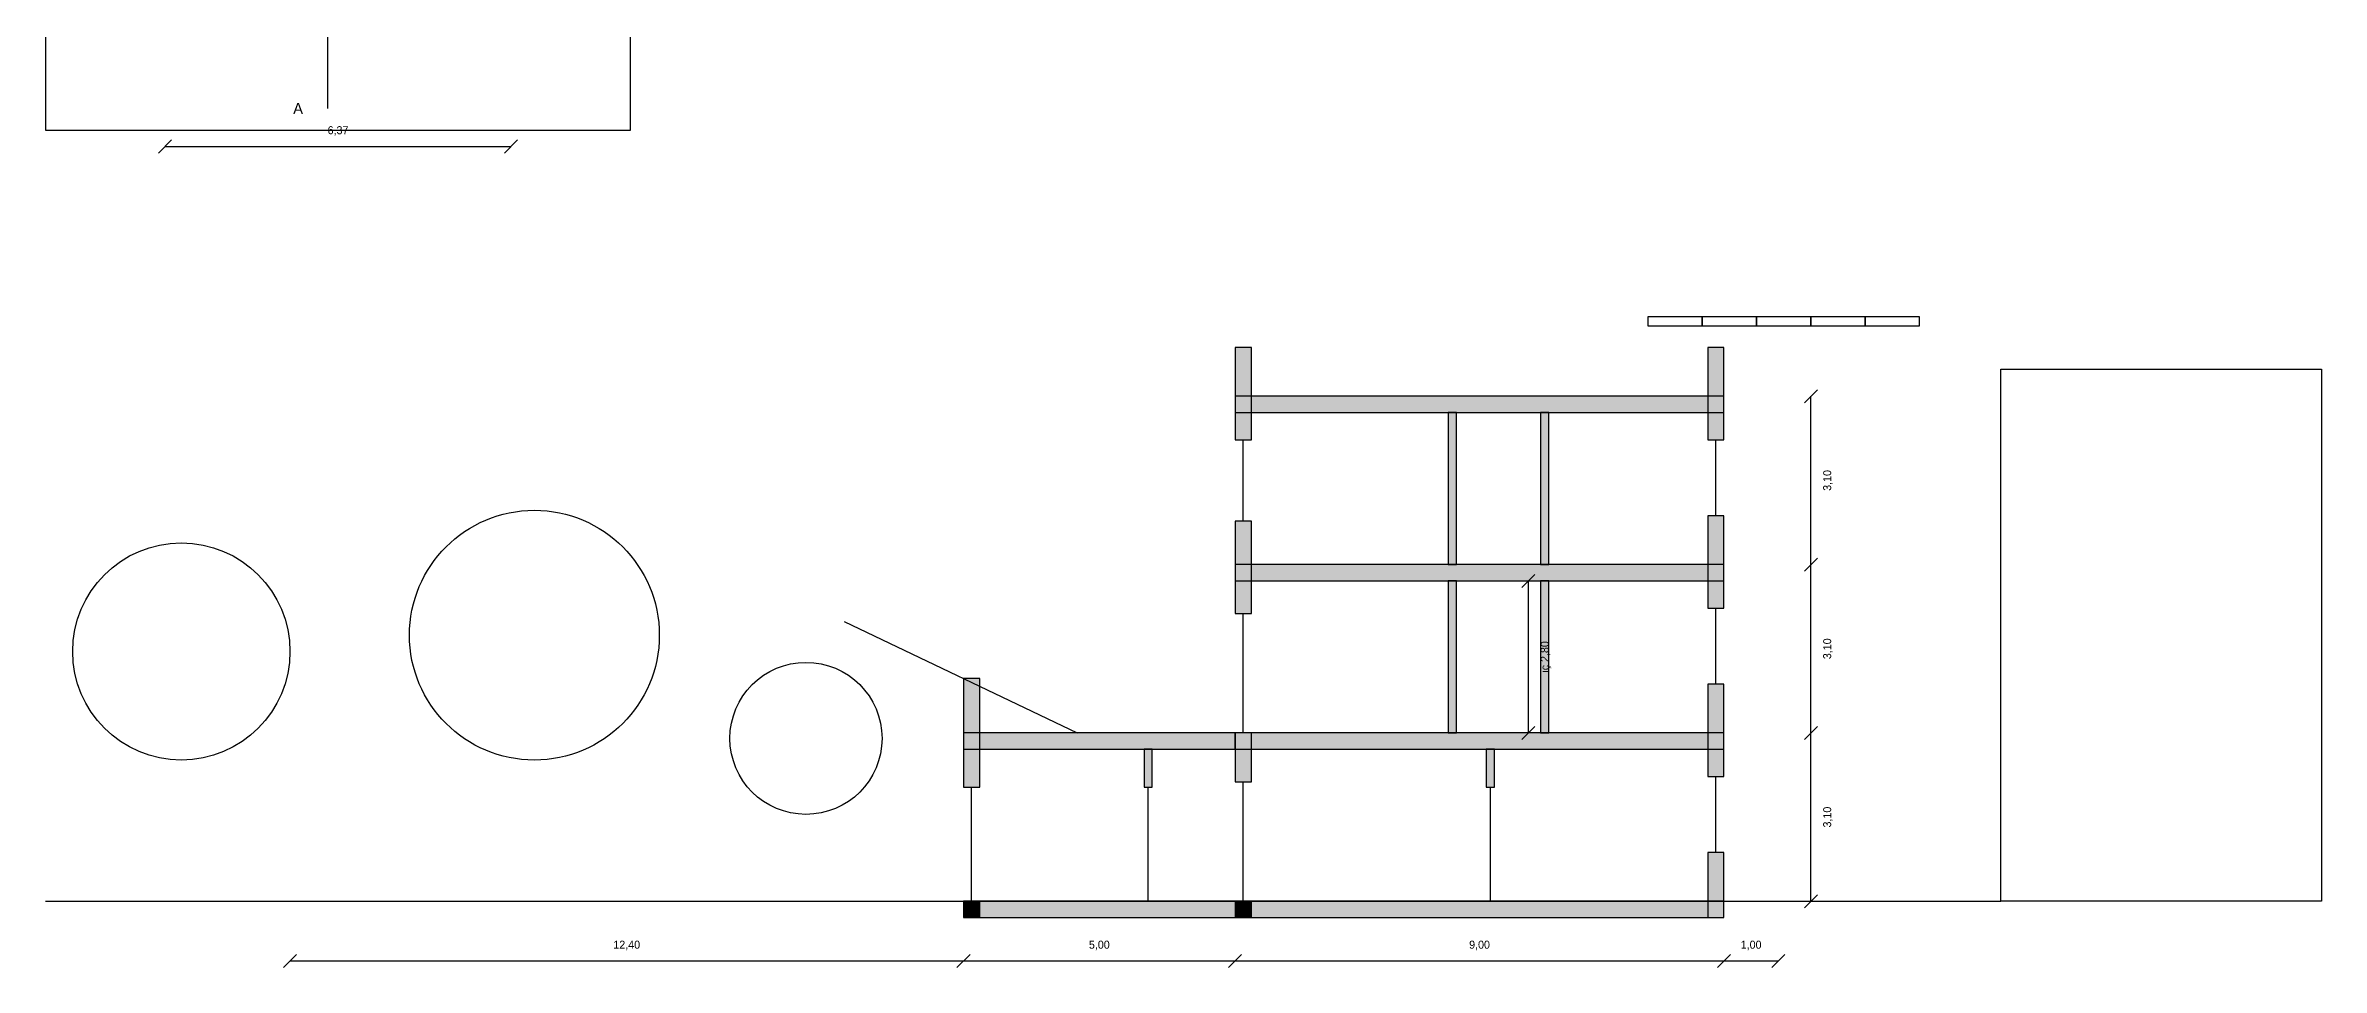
# Model space of a CAD drawing. Header units: metres. Extents: x 1.4 to 43.3, y 5 to 55.2.
# Drawn here: x 1.4 to 43.3, y 4.98 to 21.96 of the extents above; entities that cross this region are included whole.
import ezdxf
from ezdxf.enums import TextEntityAlignment as Align

# ---------------------------------------------------------------- set-up
doc = ezdxf.new("R2010")
doc.units = ezdxf.units.M
for name, color, linetype in [('ACIKLIK', 5, 'Continuous'), ('AKS', 1, 'Continuous'), ('GORUNUS', 8, 'Continuous'), ('GUNES', 30, 'Continuous'), ('KESIT', 7, 'Continuous'), ('OLCU', 3, 'Continuous'), ('PEYZAJ', 3, 'Continuous')]:
    doc.layers.add(name, color=color, linetype=linetype)

msp = doc.modelspace()

# ---------------------------------------------------------------- hatches: boundary and pattern name
at = {"layer": 'KESIT'}
for points in [[(23.6, 14.7), (23.6, 16.4), (23.3, 16.4), (23.3, 14.7), (23.6, 14.7)], [(32.3, 14.7), (32.3, 16.4), (32, 16.4), (32, 14.7), (32.3, 14.7)], [(32.3, 15.2), (32.3, 15.5), (23.3, 15.5), (23.3, 15.2), (32.3, 15.2)], [(27.375, 12.4), (27.375, 15.2), (27.225, 15.2), (27.225, 12.4), (27.375, 12.4)], [(29.075, 12.4), (29.075, 15.2), (28.925, 15.2), (28.925, 12.4), (29.075, 12.4)], [(23.6, 11.5), (23.6, 13.2), (23.3, 13.2), (23.3, 11.5), (23.6, 11.5)], [(32.3, 11.6), (32.3, 13.3), (32, 13.3), (32, 11.6), (32.3, 11.6)], [(32.3, 12.1), (32.3, 12.4), (23.3, 12.4), (23.3, 12.1), (32.3, 12.1)], [(27.375, 9.3), (27.375, 12.1), (27.225, 12.1), (27.225, 9.3), (27.375, 9.3)], [(29.075, 9.3), (29.075, 12.1), (28.925, 12.1), (28.925, 9.3), (29.075, 9.3)], [(18.6, 8.3), (18.6, 10.3), (18.3, 10.3), (18.3, 8.3), (18.6, 8.3)], [(32.3, 8.5), (32.3, 10.2), (32, 10.2), (32, 8.5), (32.3, 8.5)], [(23.3, 9), (23.3, 9.3), (18.3, 9.3), (18.3, 9), (23.3, 9)], [(32.3, 9), (32.3, 9.3), (23.3, 9.3), (23.3, 9), (32.3, 9)], [(23.6, 8.4), (23.6, 9.3), (23.3, 9.3), (23.3, 8.4), (23.6, 8.4)], [(21.775, 8.3), (21.775, 9), (21.625, 9), (21.625, 8.3), (21.775, 8.3)], [(28.075, 8.3), (28.075, 9), (27.925, 9), (27.925, 8.3), (28.075, 8.3)], [(32.3, 5.9), (32.3, 7.1), (32, 7.1), (32, 5.9), (32.3, 5.9)], [(32.3, 5.9), (32.3, 6.2), (18.3, 6.2), (18.3, 5.9), (32.3, 5.9)], [(18.6, 5.9), (18.6, 6.2), (18.3, 6.2), (18.3, 5.9), (18.6, 5.9)], [(23.6, 5.9), (23.6, 6.2), (23.3, 6.2), (23.3, 5.9), (23.6, 5.9)]]:
    msp.add_hatch(color=250, dxfattribs=at).paths.add_polyline_path(points)

# ---------------------------------------------------------------- linework, layer by layer
at = {"layer": 'ACIKLIK'}
for points in [[(23.45, 13.2), (23.45, 14.7)], [(32.15, 13.3), (32.15, 14.7)], [(23.45, 9.3), (23.45, 11.5)], [(32.15, 10.2), (32.15, 11.6)], [(23.45, 6.2), (23.45, 8.4)], [(32.15, 7.1), (32.15, 8.5)], [(18.45, 6.2), (18.45, 8.3)], [(21.7, 6.2), (21.7, 8.3)], [(28, 6.2), (28, 8.3)]]:
    msp.add_lwpolyline(points, dxfattribs=at)
at = {"layer": 'AKS'}
msp.add_lwpolyline([(6.6, 20.8), (6.6, 52.7)], dxfattribs=at)
at = {"layer": 'GORUNUS'}
msp.add_lwpolyline([(37.4, 6.2), (37.4, 16), (43.3, 16), (43.3, 6.2), (37.4, 6.2)], close=True, dxfattribs=at)
at = {"layer": 'GUNES'}
msp.add_lwpolyline([(16.1, 11.352), (20.392, 9.3)], dxfattribs=at)
at = {"layer": 'KESIT'}
for points in [[(23.6, 14.7), (23.6, 16.4), (23.3, 16.4), (23.3, 14.7), (23.6, 14.7)], [(32.3, 14.7), (32.3, 16.4), (32, 16.4), (32, 14.7), (32.3, 14.7)], [(32.3, 15.2), (32.3, 15.5), (23.3, 15.5), (23.3, 15.2), (32.3, 15.2)], [(27.375, 12.4), (27.375, 15.2), (27.225, 15.2), (27.225, 12.4), (27.375, 12.4)], [(29.075, 12.4), (29.075, 15.2), (28.925, 15.2), (28.925, 12.4), (29.075, 12.4)], [(23.6, 11.5), (23.6, 13.2), (23.3, 13.2), (23.3, 11.5), (23.6, 11.5)], [(32.3, 11.6), (32.3, 13.3), (32, 13.3), (32, 11.6), (32.3, 11.6)], [(32.3, 12.1), (32.3, 12.4), (23.3, 12.4), (23.3, 12.1), (32.3, 12.1)], [(27.375, 9.3), (27.375, 12.1), (27.225, 12.1), (27.225, 9.3), (27.375, 9.3)], [(29.075, 9.3), (29.075, 12.1), (28.925, 12.1), (28.925, 9.3), (29.075, 9.3)], [(18.6, 8.3), (18.6, 10.3), (18.3, 10.3), (18.3, 8.3), (18.6, 8.3)], [(32.3, 8.5), (32.3, 10.2), (32, 10.2), (32, 8.5), (32.3, 8.5)], [(23.3, 9), (23.3, 9.3), (18.3, 9.3), (18.3, 9), (23.3, 9)], [(32.3, 9), (32.3, 9.3), (23.3, 9.3), (23.3, 9), (32.3, 9)], [(23.6, 8.4), (23.6, 9.3), (23.3, 9.3), (23.3, 8.4), (23.6, 8.4)], [(21.775, 8.3), (21.775, 9), (21.625, 9), (21.625, 8.3), (21.775, 8.3)], [(28.075, 8.3), (28.075, 9), (27.925, 9), (27.925, 8.3), (28.075, 8.3)], [(32.3, 5.9), (32.3, 7.1), (32, 7.1), (32, 5.9), (32.3, 5.9)], [(32.3, 5.9), (32.3, 6.2), (18.3, 6.2), (18.3, 5.9), (32.3, 5.9)], [(18.6, 5.9), (18.6, 6.2), (18.3, 6.2), (18.3, 5.9), (18.6, 5.9)], [(23.6, 5.9), (23.6, 6.2), (23.3, 6.2), (23.3, 5.9), (23.6, 5.9)]]:
    msp.add_lwpolyline(points, close=True, dxfattribs=at)
msp.add_lwpolyline([(1.4, 6.2), (37.4, 6.2)], dxfattribs=at)
at = {"layer": 'OLCU'}
for points in [[(3.48, 19.98), (3.72, 20.22)], [(9.85, 19.98), (10.09, 20.22)], [(3.6, 20.1), (9.97, 20.1)], [(33.78, 15.38), (34.02, 15.62)], [(33.9, 12.4), (33.9, 15.5)], [(28.58, 11.98), (28.82, 12.22)], [(33.78, 12.28), (34.02, 12.52)], [(33.78, 12.28), (34.02, 12.52)], [(33.9, 9.3), (33.9, 12.4)], [(28.7, 9.3), (28.7, 12.1)], [(28.58, 9.18), (28.82, 9.42)], [(33.78, 9.18), (34.02, 9.42)], [(33.78, 9.18), (34.02, 9.42)], [(33.9, 6.2), (33.9, 9.3)], [(33.78, 6.08), (34.02, 6.32)], [(5.78, 4.98), (6.02, 5.22)], [(5.9, 5.1), (18.3, 5.1)], [(18.18, 4.98), (18.42, 5.22)], [(18.18, 4.98), (18.42, 5.22)], [(18.3, 5.1), (23.3, 5.1)], [(23.18, 4.98), (23.42, 5.22)], [(23.18, 4.98), (23.42, 5.22)], [(23.3, 5.1), (32.3, 5.1)], [(32.18, 4.98), (32.42, 5.22)], [(32.18, 4.98), (32.42, 5.22)], [(32.3, 5.1), (33.3, 5.1)], [(33.18, 4.98), (33.42, 5.22)]]:
    msp.add_lwpolyline(points, dxfattribs=at)
for points in [[(31.9, 16.8), (31.9, 16.96), (30.9, 16.96), (30.9, 16.8), (31.9, 16.8)], [(32.9, 16.8), (32.9, 16.96), (31.9, 16.96), (31.9, 16.8), (32.9, 16.8)], [(33.9, 16.8), (33.9, 16.96), (32.9, 16.96), (32.9, 16.8), (33.9, 16.8)], [(34.9, 16.8), (34.9, 16.96), (33.9, 16.96), (33.9, 16.8), (34.9, 16.8)], [(35.9, 16.8), (35.9, 16.96), (34.9, 16.96), (34.9, 16.8), (35.9, 16.8)]]:
    msp.add_lwpolyline(points, close=True, dxfattribs=at)
at = {"layer": 'PEYZAJ'}
msp.add_lwpolyline([(12.17, 20.4), (12.17, 24.4), (1.4, 24.4), (1.4, 20.4), (12.17, 20.4)], close=True, dxfattribs=at)
for centre, radius in [((10.4, 11.1), 2.3), ((3.9, 10.8), 2), ((15.4, 9.2), 1.4)]:
    msp.add_circle(centre, radius, dxfattribs=at)

# ---------------------------------------------------------------- texts
at = {"layer": 'AKS'}
msp.add_text('A', height=0.203, dxfattribs=at).set_placement((6.05, 20.8), align=Align.MIDDLE_CENTER)
at = {"layer": 'OLCU'}
for s, p in [('6,37', (6.785, 20.4)), ('12,40', (12.1, 5.4)), ('5,00', (20.8, 5.4)), ('9,00', (27.8, 5.4)), ('1,00', (32.8, 5.4))]:
    msp.add_text(s, height=0.1473, dxfattribs=at).set_placement(p, align=Align.MIDDLE_CENTER)
for s, p in [('3,10', (34.2, 13.95)), ('iç 2,80', (29, 10.7)), ('3,10', (34.2, 10.85)), ('3,10', (34.2, 7.75))]:
    msp.add_text(s, height=0.1473, rotation=90, dxfattribs=at).set_placement(p, align=Align.MIDDLE_CENTER)

doc.saveas('drawing.dxf')
